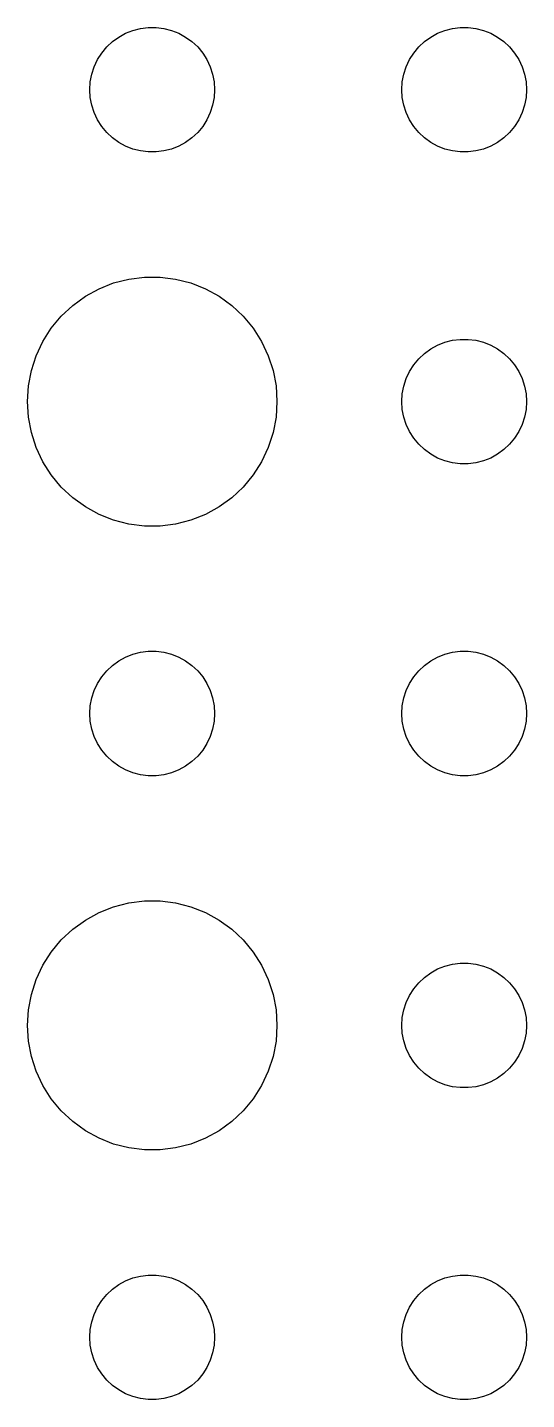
# Model space of a CAD drawing. Header units: metres. Extents: x -142 to 142, y -142 to 142.
# Drawn here: x -3 to 9, y -69 to -36 of the extents above; entities that cross this region are included whole.
import ezdxf

# ---------------------------------------------------------------- set-up
doc = ezdxf.new("R2010")
doc.units = ezdxf.units.M

msp = doc.modelspace()

# ---------------------------------------------------------------- linework, layer by layer
for p, q in [((-0.95613, -36.3442), (-0.80373, -36.2335)), ((-0.80373, -36.2335), (-0.63866, -36.1428)), ((-0.63866, -36.1428), (-0.46352, -36.0734)), ((-0.46352, -36.0734), (-0.28107, -36.0266)), ((-0.28107, -36.0266), (-0.09418, -36.003)), ((-0.09418, -36.003), (0.09418, -36.003)), ((0.09418, -36.003), (0.28107, -36.0266)), ((0.28107, -36.0266), (0.46352, -36.0734)), ((0.46352, -36.0734), (0.63866, -36.1428)), ((0.63866, -36.1428), (0.80373, -36.2335)), ((0.80373, -36.2335), (0.95613, -36.3442)), ((6.54385, -36.3442), (6.69626, -36.2335)), ((6.69626, -36.2335), (6.86133, -36.1428)), ((6.86133, -36.1428), (7.03647, -36.0734)), ((7.03647, -36.0734), (7.21892, -36.0266)), ((7.21892, -36.0266), (7.40581, -36.003)), ((7.40581, -36.003), (7.59418, -36.003)), ((7.59418, -36.003), (7.78107, -36.0266)), ((7.78107, -36.0266), (7.96352, -36.0734)), ((7.96352, -36.0734), (8.13866, -36.1428)), ((8.13866, -36.1428), (8.30373, -36.2335)), ((8.30373, -36.2335), (8.45613, -36.3442)), ((-1.31445, -36.7774), (-1.21352, -36.6183)), ((-1.21352, -36.6183), (-1.09344, -36.4732)), ((-1.09344, -36.4732), (-0.95613, -36.3442)), ((0.95613, -36.3442), (1.09344, -36.4732)), ((1.09344, -36.4732), (1.21352, -36.6183)), ((1.21352, -36.6183), (1.31445, -36.7774)), ((6.18553, -36.7774), (6.28647, -36.6183)), ((6.28647, -36.6183), (6.40654, -36.4732)), ((6.40654, -36.4732), (6.54385, -36.3442)), ((8.45613, -36.3442), (8.59344, -36.4732)), ((8.59344, -36.4732), (8.71352, -36.6183)), ((8.71352, -36.6183), (8.81445, -36.7774)), ((-1.45287, -37.127), (-1.39465, -36.9478)), ((-1.39465, -36.9478), (-1.31445, -36.7774)), ((1.31445, -36.7774), (1.39465, -36.9478)), ((1.39465, -36.9478), (1.45287, -37.127)), ((6.04712, -37.127), (6.10533, -36.9478)), ((6.10533, -36.9478), (6.18553, -36.7774)), ((8.81445, -36.7774), (8.89465, -36.9478)), ((8.89465, -36.9478), (8.95287, -37.127)), ((-1.48816, -37.312), (-1.45287, -37.127)), ((1.45287, -37.127), (1.48816, -37.312)), ((6.01183, -37.312), (6.04712, -37.127)), ((8.95287, -37.127), (8.98816, -37.312)), ((-1.5, -37.5), (-1.48816, -37.312)), ((-1.48816, -37.688), (-1.5, -37.5)), ((1.48816, -37.312), (1.5, -37.5)), ((1.5, -37.5), (1.48816, -37.688)), ((6, -37.5), (6.01183, -37.312)), ((6.01183, -37.688), (6, -37.5)), ((8.98816, -37.312), (9, -37.5)), ((9, -37.5), (8.98816, -37.688)), ((-1.45287, -37.873), (-1.48816, -37.688)), ((-1.39465, -38.0522), (-1.45287, -37.873)), ((1.45287, -37.873), (1.39465, -38.0522)), ((1.48816, -37.688), (1.45287, -37.873)), ((6.04712, -37.873), (6.01183, -37.688)), ((6.10533, -38.0522), (6.04712, -37.873)), ((8.95287, -37.873), (8.89465, -38.0522)), ((8.98816, -37.688), (8.95287, -37.873)), ((-1.31445, -38.2226), (-1.39465, -38.0522)), ((-1.21352, -38.3817), (-1.31445, -38.2226)), ((1.31445, -38.2226), (1.21352, -38.3817)), ((1.39465, -38.0522), (1.31445, -38.2226)), ((6.18553, -38.2226), (6.10533, -38.0522)), ((6.28647, -38.3817), (6.18553, -38.2226)), ((8.81445, -38.2226), (8.71352, -38.3817)), ((8.89465, -38.0522), (8.81445, -38.2226)), ((-1.09344, -38.5268), (-1.21352, -38.3817)), ((-0.95613, -38.6558), (-1.09344, -38.5268)), ((1.09344, -38.5268), (0.95613, -38.6558)), ((1.21352, -38.3817), (1.09344, -38.5268)), ((6.40654, -38.5268), (6.28647, -38.3817)), ((6.54385, -38.6558), (6.40654, -38.5268)), ((8.59344, -38.5268), (8.45613, -38.6558)), ((8.71352, -38.3817), (8.59344, -38.5268)), ((-0.80373, -38.7665), (-0.95613, -38.6558)), ((-0.63866, -38.8572), (-0.80373, -38.7665)), ((-0.46352, -38.9266), (-0.63866, -38.8572)), ((-0.28107, -38.9734), (-0.46352, -38.9266)), ((0.46352, -38.9266), (0.28107, -38.9734)), ((0.63866, -38.8572), (0.46352, -38.9266)), ((0.80373, -38.7665), (0.63866, -38.8572)), ((0.95613, -38.6558), (0.80373, -38.7665)), ((6.69626, -38.7665), (6.54385, -38.6558)), ((6.86133, -38.8572), (6.69626, -38.7665)), ((7.03647, -38.9266), (6.86133, -38.8572)), ((7.21892, -38.9734), (7.03647, -38.9266)), ((7.96352, -38.9266), (7.78107, -38.9734)), ((8.13866, -38.8572), (7.96352, -38.9266)), ((8.30373, -38.7665), (8.13866, -38.8572)), ((8.45613, -38.6558), (8.30373, -38.7665)), ((-0.09418, -38.997), (-0.28107, -38.9734)), ((0.09418, -38.997), (-0.09418, -38.997)), ((0.28107, -38.9734), (0.09418, -38.997)), ((7.40581, -38.997), (7.21892, -38.9734)), ((7.59418, -38.997), (7.40581, -38.997)), ((7.78107, -38.9734), (7.59418, -38.997)), ((-1.27733, -42.2855), (-0.92705, -42.1468)), ((-0.92705, -42.1468), (-0.56213, -42.0531)), ((-0.56213, -42.0531), (-0.18837, -42.0059)), ((-0.18837, -42.0059), (0.18837, -42.0059)), ((0.18837, -42.0059), (0.56213, -42.0531)), ((0.56213, -42.0531), (0.92705, -42.1468)), ((0.92705, -42.1468), (1.27733, -42.2855)), ((-1.91226, -42.6885), (-1.60747, -42.467)), ((-1.60747, -42.467), (-1.27733, -42.2855)), ((1.27733, -42.2855), (1.60747, -42.467)), ((1.60747, -42.467), (1.91226, -42.6885)), ((-2.1869, -42.9464), (-1.91226, -42.6885)), ((1.91226, -42.6885), (2.1869, -42.9464)), ((-2.42705, -43.2366), (-2.1869, -42.9464)), ((2.1869, -42.9464), (2.42705, -43.2366)), ((-2.62891, -43.5547), (-2.42705, -43.2366)), ((2.42705, -43.2366), (2.62891, -43.5547)), ((7.03647, -43.5734), (7.21892, -43.5266)), ((7.21892, -43.5266), (7.40581, -43.503)), ((7.40581, -43.503), (7.59418, -43.503)), ((7.59418, -43.503), (7.78107, -43.5266)), ((7.78107, -43.5266), (7.96352, -43.5734)), ((-2.78932, -43.8956), (-2.62891, -43.5547)), ((2.62891, -43.5547), (2.78932, -43.8956)), ((6.40654, -43.9732), (6.54385, -43.8442)), ((6.54385, -43.8442), (6.69626, -43.7335)), ((6.69626, -43.7335), (6.86133, -43.6428)), ((6.86133, -43.6428), (7.03647, -43.5734)), ((7.96352, -43.5734), (8.13866, -43.6428)), ((8.13866, -43.6428), (8.30373, -43.7335)), ((8.30373, -43.7335), (8.45613, -43.8442)), ((8.45613, -43.8442), (8.59344, -43.9732)), ((-2.90575, -44.2539), (-2.78932, -43.8956)), ((2.78932, -43.8956), (2.90575, -44.2539)), ((6.18553, -44.2774), (6.28647, -44.1183)), ((6.28647, -44.1183), (6.40654, -43.9732)), ((8.59344, -43.9732), (8.71352, -44.1183)), ((8.71352, -44.1183), (8.81445, -44.2774)), ((-2.97633, -44.624), (-2.90575, -44.2539)), ((2.90575, -44.2539), (2.97633, -44.624)), ((6.04712, -44.627), (6.10533, -44.4478)), ((6.10533, -44.4478), (6.18553, -44.2774)), ((8.81445, -44.2774), (8.89465, -44.4478)), ((8.89465, -44.4478), (8.95287, -44.627)), ((-3, -45), (-2.97633, -44.624)), ((2.97633, -44.624), (3, -45)), ((6, -45), (6.01183, -44.812)), ((6.01183, -44.812), (6.04712, -44.627)), ((8.95287, -44.627), (8.98816, -44.812)), ((8.98816, -44.812), (9, -45)), ((-2.97633, -45.376), (-3, -45)), ((3, -45), (2.97633, -45.376)), ((6.01183, -45.188), (6, -45)), ((6.04712, -45.373), (6.01183, -45.188)), ((8.98816, -45.188), (8.95287, -45.373)), ((9, -45), (8.98816, -45.188)), ((-2.90575, -45.7461), (-2.97633, -45.376)), ((2.97633, -45.376), (2.90575, -45.7461)), ((6.10533, -45.5522), (6.04712, -45.373)), ((8.95287, -45.373), (8.89465, -45.5522)), ((-2.78932, -46.1044), (-2.90575, -45.7461)), ((2.90575, -45.7461), (2.78932, -46.1044)), ((6.18553, -45.7226), (6.10533, -45.5522)), ((6.28647, -45.8817), (6.18553, -45.7226)), ((8.81445, -45.7226), (8.71352, -45.8817)), ((8.89465, -45.5522), (8.81445, -45.7226)), ((-2.62891, -46.4453), (-2.78932, -46.1044)), ((2.78932, -46.1044), (2.62891, -46.4453)), ((6.40654, -46.0268), (6.28647, -45.8817)), ((6.54385, -46.1558), (6.40654, -46.0268)), ((6.69626, -46.2665), (6.54385, -46.1558)), ((8.45613, -46.1558), (8.30373, -46.2665)), ((8.59344, -46.0268), (8.45613, -46.1558)), ((8.71352, -45.8817), (8.59344, -46.0268)), ((-2.42705, -46.7634), (-2.62891, -46.4453)), ((2.62891, -46.4453), (2.42705, -46.7634)), ((6.86133, -46.3572), (6.69626, -46.2665)), ((7.03647, -46.4266), (6.86133, -46.3572)), ((7.21892, -46.4734), (7.03647, -46.4266)), ((7.40581, -46.497), (7.21892, -46.4734)), ((7.59418, -46.497), (7.40581, -46.497)), ((7.78107, -46.4734), (7.59418, -46.497)), ((7.96352, -46.4266), (7.78107, -46.4734)), ((8.13866, -46.3572), (7.96352, -46.4266)), ((8.30373, -46.2665), (8.13866, -46.3572)), ((-2.1869, -47.0536), (-2.42705, -46.7634)), ((2.42705, -46.7634), (2.1869, -47.0536)), ((-1.91226, -47.3115), (-2.1869, -47.0536)), ((2.1869, -47.0536), (1.91226, -47.3115)), ((-1.60747, -47.533), (-1.91226, -47.3115)), ((1.91226, -47.3115), (1.60747, -47.533)), ((-1.27733, -47.7145), (-1.60747, -47.533)), ((-0.92705, -47.8532), (-1.27733, -47.7145)), ((1.27733, -47.7145), (0.92705, -47.8532)), ((1.60747, -47.533), (1.27733, -47.7145)), ((-0.56213, -47.9469), (-0.92705, -47.8532)), ((-0.18837, -47.9941), (-0.56213, -47.9469)), ((0.18837, -47.9941), (-0.18837, -47.9941)), ((0.56213, -47.9469), (0.18837, -47.9941)), ((0.92705, -47.8532), (0.56213, -47.9469)), ((-0.63866, -51.1428), (-0.46352, -51.0734)), ((-0.46352, -51.0734), (-0.28107, -51.0266)), ((-0.28107, -51.0266), (-0.09418, -51.003)), ((-0.09418, -51.003), (0.09418, -51.003)), ((0.09418, -51.003), (0.28107, -51.0266)), ((0.28107, -51.0266), (0.46352, -51.0734)), ((0.46352, -51.0734), (0.63866, -51.1428)), ((6.86133, -51.1428), (7.03647, -51.0734)), ((7.03647, -51.0734), (7.21892, -51.0266)), ((7.21892, -51.0266), (7.40581, -51.003)), ((7.40581, -51.003), (7.59418, -51.003)), ((7.59418, -51.003), (7.78107, -51.0266)), ((7.78107, -51.0266), (7.96352, -51.0734)), ((7.96352, -51.0734), (8.13866, -51.1428)), ((-1.09344, -51.4732), (-0.95613, -51.3442)), ((-0.95613, -51.3442), (-0.80373, -51.2335)), ((-0.80373, -51.2335), (-0.63866, -51.1428)), ((0.63866, -51.1428), (0.80373, -51.2335)), ((0.80373, -51.2335), (0.95613, -51.3442)), ((0.95613, -51.3442), (1.09344, -51.4732)), ((6.40654, -51.4732), (6.54385, -51.3442)), ((6.54385, -51.3442), (6.69626, -51.2335)), ((6.69626, -51.2335), (6.86133, -51.1428)), ((8.13866, -51.1428), (8.30373, -51.2335)), ((8.30373, -51.2335), (8.45613, -51.3442)), ((8.45613, -51.3442), (8.59344, -51.4732)), ((-1.39465, -51.9478), (-1.31445, -51.7774)), ((-1.31445, -51.7774), (-1.21352, -51.6183)), ((-1.21352, -51.6183), (-1.09344, -51.4732)), ((1.09344, -51.4732), (1.21352, -51.6183)), ((1.21352, -51.6183), (1.31445, -51.7774)), ((1.31445, -51.7774), (1.39465, -51.9478)), ((6.10533, -51.9478), (6.18553, -51.7774)), ((6.18553, -51.7774), (6.28647, -51.6183)), ((6.28647, -51.6183), (6.40654, -51.4732)), ((8.59344, -51.4732), (8.71352, -51.6183)), ((8.71352, -51.6183), (8.81445, -51.7774)), ((8.81445, -51.7774), (8.89465, -51.9478)), ((-1.48816, -52.312), (-1.45287, -52.127)), ((-1.45287, -52.127), (-1.39465, -51.9478)), ((1.39465, -51.9478), (1.45287, -52.127)), ((1.45287, -52.127), (1.48816, -52.312)), ((6.01183, -52.312), (6.04712, -52.127)), ((6.04712, -52.127), (6.10533, -51.9478)), ((8.89465, -51.9478), (8.95287, -52.127)), ((8.95287, -52.127), (8.98816, -52.312)), ((-1.5, -52.5), (-1.48816, -52.312)), ((1.48816, -52.312), (1.5, -52.5)), ((6, -52.5), (6.01183, -52.312)), ((8.98816, -52.312), (9, -52.5)), ((-1.48816, -52.688), (-1.5, -52.5)), ((-1.45287, -52.873), (-1.48816, -52.688)), ((1.48816, -52.688), (1.45287, -52.873)), ((1.5, -52.5), (1.48816, -52.688)), ((6.01183, -52.688), (6, -52.5)), ((6.04712, -52.873), (6.01183, -52.688)), ((8.98816, -52.688), (8.95287, -52.873)), ((9, -52.5), (8.98816, -52.688)), ((-1.39465, -53.0522), (-1.45287, -52.873)), ((-1.31445, -53.2226), (-1.39465, -53.0522)), ((1.39465, -53.0522), (1.31445, -53.2226)), ((1.45287, -52.873), (1.39465, -53.0522)), ((6.10533, -53.0522), (6.04712, -52.873)), ((6.18553, -53.2226), (6.10533, -53.0522)), ((8.89465, -53.0522), (8.81445, -53.2226)), ((8.95287, -52.873), (8.89465, -53.0522)), ((-1.21352, -53.3817), (-1.31445, -53.2226)), ((-1.09344, -53.5268), (-1.21352, -53.3817)), ((1.21352, -53.3817), (1.09344, -53.5268)), ((1.31445, -53.2226), (1.21352, -53.3817)), ((6.28647, -53.3817), (6.18553, -53.2226)), ((6.40654, -53.5268), (6.28647, -53.3817)), ((8.71352, -53.3817), (8.59344, -53.5268)), ((8.81445, -53.2226), (8.71352, -53.3817)), ((-0.95613, -53.6558), (-1.09344, -53.5268)), ((-0.80373, -53.7665), (-0.95613, -53.6558)), ((-0.63866, -53.8572), (-0.80373, -53.7665)), ((0.80373, -53.7665), (0.63866, -53.8572)), ((0.95613, -53.6558), (0.80373, -53.7665)), ((1.09344, -53.5268), (0.95613, -53.6558)), ((6.54385, -53.6558), (6.40654, -53.5268)), ((6.69626, -53.7665), (6.54385, -53.6558)), ((6.86133, -53.8572), (6.69626, -53.7665)), ((8.30373, -53.7665), (8.13866, -53.8572)), ((8.45613, -53.6558), (8.30373, -53.7665)), ((8.59344, -53.5268), (8.45613, -53.6558)), ((-0.46352, -53.9266), (-0.63866, -53.8572)), ((-0.28107, -53.9734), (-0.46352, -53.9266)), ((-0.09418, -53.997), (-0.28107, -53.9734)), ((0.09418, -53.997), (-0.09418, -53.997)), ((0.28107, -53.9734), (0.09418, -53.997)), ((0.46352, -53.9266), (0.28107, -53.9734)), ((0.63866, -53.8572), (0.46352, -53.9266)), ((7.03647, -53.9266), (6.86133, -53.8572)), ((7.21892, -53.9734), (7.03647, -53.9266)), ((7.40581, -53.997), (7.21892, -53.9734)), ((7.59418, -53.997), (7.40581, -53.997)), ((7.78107, -53.9734), (7.59418, -53.997)), ((7.96352, -53.9266), (7.78107, -53.9734)), ((8.13866, -53.8572), (7.96352, -53.9266)), ((-0.92705, -57.1468), (-0.56213, -57.0531)), ((-0.56213, -57.0531), (-0.18837, -57.0059)), ((-0.18837, -57.0059), (0.18837, -57.0059)), ((0.18837, -57.0059), (0.56213, -57.0531)), ((0.56213, -57.0531), (0.92705, -57.1468)), ((-1.60747, -57.467), (-1.27733, -57.2855)), ((-1.27733, -57.2855), (-0.92705, -57.1468)), ((0.92705, -57.1468), (1.27733, -57.2855)), ((1.27733, -57.2855), (1.60747, -57.467)), ((-2.1869, -57.9464), (-1.91226, -57.6885)), ((-1.91226, -57.6885), (-1.60747, -57.467)), ((1.60747, -57.467), (1.91226, -57.6885)), ((1.91226, -57.6885), (2.1869, -57.9464)), ((-2.42705, -58.2366), (-2.1869, -57.9464)), ((2.1869, -57.9464), (2.42705, -58.2366)), ((-2.62891, -58.5547), (-2.42705, -58.2366)), ((2.42705, -58.2366), (2.62891, -58.5547)), ((-2.78932, -58.8956), (-2.62891, -58.5547)), ((2.62891, -58.5547), (2.78932, -58.8956)), ((6.69626, -58.7335), (6.86133, -58.6428)), ((6.86133, -58.6428), (7.03647, -58.5734)), ((7.03647, -58.5734), (7.21892, -58.5266)), ((7.21892, -58.5266), (7.40581, -58.503)), ((7.40581, -58.503), (7.59418, -58.503)), ((7.59418, -58.503), (7.78107, -58.5266)), ((7.78107, -58.5266), (7.96352, -58.5734)), ((7.96352, -58.5734), (8.13866, -58.6428)), ((8.13866, -58.6428), (8.30373, -58.7335)), ((-2.90575, -59.2539), (-2.78932, -58.8956)), ((2.78932, -58.8956), (2.90575, -59.2539)), ((6.28647, -59.1183), (6.40654, -58.9732)), ((6.40654, -58.9732), (6.54385, -58.8442)), ((6.54385, -58.8442), (6.69626, -58.7335)), ((8.30373, -58.7335), (8.45613, -58.8442)), ((8.45613, -58.8442), (8.59344, -58.9732)), ((8.59344, -58.9732), (8.71352, -59.1183)), ((-2.97633, -59.624), (-2.90575, -59.2539)), ((2.90575, -59.2539), (2.97633, -59.624)), ((6.10533, -59.4478), (6.18553, -59.2774)), ((6.18553, -59.2774), (6.28647, -59.1183)), ((8.71352, -59.1183), (8.81445, -59.2774)), ((8.81445, -59.2774), (8.89465, -59.4478)), ((-3, -60), (-2.97633, -59.624)), ((2.97633, -59.624), (3, -60)), ((6.01183, -59.812), (6.04712, -59.627)), ((6.04712, -59.627), (6.10533, -59.4478)), ((8.89465, -59.4478), (8.95287, -59.627)), ((8.95287, -59.627), (8.98816, -59.812)), ((-2.97633, -60.376), (-3, -60)), ((3, -60), (2.97633, -60.376)), ((6, -60), (6.01183, -59.812)), ((6.01183, -60.188), (6, -60)), ((8.98816, -59.812), (9, -60)), ((9, -60), (8.98816, -60.188)), ((-2.90575, -60.7461), (-2.97633, -60.376)), ((2.97633, -60.376), (2.90575, -60.7461)), ((6.04712, -60.373), (6.01183, -60.188)), ((6.10533, -60.5522), (6.04712, -60.373)), ((8.95287, -60.373), (8.89465, -60.5522)), ((8.98816, -60.188), (8.95287, -60.373)), ((6.18553, -60.7226), (6.10533, -60.5522)), ((8.89465, -60.5522), (8.81445, -60.7226)), ((-2.78932, -61.1044), (-2.90575, -60.7461)), ((2.90575, -60.7461), (2.78932, -61.1044)), ((6.28647, -60.8817), (6.18553, -60.7226)), ((6.40654, -61.0268), (6.28647, -60.8817)), ((6.54385, -61.1558), (6.40654, -61.0268)), ((8.59344, -61.0268), (8.45613, -61.1558)), ((8.71352, -60.8817), (8.59344, -61.0268)), ((8.81445, -60.7226), (8.71352, -60.8817)), ((-2.62891, -61.4453), (-2.78932, -61.1044)), ((2.78932, -61.1044), (2.62891, -61.4453)), ((6.69626, -61.2665), (6.54385, -61.1558)), ((6.86133, -61.3572), (6.69626, -61.2665)), ((7.03647, -61.4266), (6.86133, -61.3572)), ((8.13866, -61.3572), (7.96352, -61.4266)), ((8.30373, -61.2665), (8.13866, -61.3572)), ((8.45613, -61.1558), (8.30373, -61.2665)), ((-2.42705, -61.7634), (-2.62891, -61.4453)), ((2.62891, -61.4453), (2.42705, -61.7634)), ((7.21892, -61.4734), (7.03647, -61.4266)), ((7.40581, -61.497), (7.21892, -61.4734)), ((7.59418, -61.497), (7.40581, -61.497)), ((7.78107, -61.4734), (7.59418, -61.497)), ((7.96352, -61.4266), (7.78107, -61.4734)), ((-2.1869, -62.0536), (-2.42705, -61.7634)), ((2.42705, -61.7634), (2.1869, -62.0536)), ((-1.91226, -62.3115), (-2.1869, -62.0536)), ((-1.60747, -62.533), (-1.91226, -62.3115)), ((1.91226, -62.3115), (1.60747, -62.533)), ((2.1869, -62.0536), (1.91226, -62.3115)), ((-1.27733, -62.7145), (-1.60747, -62.533)), ((1.60747, -62.533), (1.27733, -62.7145)), ((-0.92705, -62.8532), (-1.27733, -62.7145)), ((-0.56213, -62.9469), (-0.92705, -62.8532)), ((-0.18837, -62.9941), (-0.56213, -62.9469)), ((0.18837, -62.9941), (-0.18837, -62.9941)), ((0.56213, -62.9469), (0.18837, -62.9941)), ((0.92705, -62.8532), (0.56213, -62.9469)), ((1.27733, -62.7145), (0.92705, -62.8532)), ((-0.95613, -66.3442), (-0.80373, -66.2335)), ((-0.80373, -66.2335), (-0.63866, -66.1428)), ((-0.63866, -66.1428), (-0.46352, -66.0734)), ((-0.46352, -66.0734), (-0.28107, -66.0266)), ((-0.28107, -66.0266), (-0.09418, -66.003)), ((-0.09418, -66.003), (0.09418, -66.003)), ((0.09418, -66.003), (0.28107, -66.0266)), ((0.28107, -66.0266), (0.46352, -66.0734)), ((0.46352, -66.0734), (0.63866, -66.1428)), ((0.63866, -66.1428), (0.80373, -66.2335)), ((0.80373, -66.2335), (0.95613, -66.3442)), ((6.54385, -66.3442), (6.69626, -66.2335)), ((6.69626, -66.2335), (6.86133, -66.1428)), ((6.86133, -66.1428), (7.03647, -66.0734)), ((7.03647, -66.0734), (7.21892, -66.0266)), ((7.21892, -66.0266), (7.40581, -66.003)), ((7.40581, -66.003), (7.59418, -66.003)), ((7.59418, -66.003), (7.78107, -66.0266)), ((7.78107, -66.0266), (7.96352, -66.0734)), ((7.96352, -66.0734), (8.13866, -66.1428)), ((8.13866, -66.1428), (8.30373, -66.2335)), ((8.30373, -66.2335), (8.45613, -66.3442)), ((-1.31445, -66.7774), (-1.21352, -66.6183)), ((-1.21352, -66.6183), (-1.09344, -66.4732)), ((-1.09344, -66.4732), (-0.95613, -66.3442)), ((0.95613, -66.3442), (1.09344, -66.4732)), ((1.09344, -66.4732), (1.21352, -66.6183)), ((1.21352, -66.6183), (1.31445, -66.7774)), ((6.18553, -66.7774), (6.28647, -66.6183)), ((6.28647, -66.6183), (6.40654, -66.4732)), ((6.40654, -66.4732), (6.54385, -66.3442)), ((8.45613, -66.3442), (8.59344, -66.4732)), ((8.59344, -66.4732), (8.71352, -66.6183)), ((8.71352, -66.6183), (8.81445, -66.7774)), ((-1.45287, -67.127), (-1.39465, -66.9478)), ((-1.39465, -66.9478), (-1.31445, -66.7774)), ((1.31445, -66.7774), (1.39465, -66.9478)), ((1.39465, -66.9478), (1.45287, -67.127)), ((6.04712, -67.127), (6.10533, -66.9478)), ((6.10533, -66.9478), (6.18553, -66.7774)), ((8.81445, -66.7774), (8.89465, -66.9478)), ((8.89465, -66.9478), (8.95287, -67.127)), ((-1.48816, -67.312), (-1.45287, -67.127)), ((1.45287, -67.127), (1.48816, -67.312)), ((6.01183, -67.312), (6.04712, -67.127)), ((8.95287, -67.127), (8.98816, -67.312)), ((-1.5, -67.5), (-1.48816, -67.312)), ((-1.48816, -67.688), (-1.5, -67.5)), ((1.48816, -67.312), (1.5, -67.5)), ((1.5, -67.5), (1.48816, -67.688)), ((6, -67.5), (6.01183, -67.312)), ((6.01183, -67.688), (6, -67.5)), ((8.98816, -67.312), (9, -67.5)), ((9, -67.5), (8.98816, -67.688)), ((-1.45287, -67.873), (-1.48816, -67.688)), ((-1.39465, -68.0522), (-1.45287, -67.873)), ((1.45287, -67.873), (1.39465, -68.0522)), ((1.48816, -67.688), (1.45287, -67.873)), ((6.04712, -67.873), (6.01183, -67.688)), ((6.10533, -68.0522), (6.04712, -67.873)), ((8.95287, -67.873), (8.89465, -68.0522)), ((8.98816, -67.688), (8.95287, -67.873)), ((-1.31445, -68.2226), (-1.39465, -68.0522)), ((-1.21352, -68.3817), (-1.31445, -68.2226)), ((1.31445, -68.2226), (1.21352, -68.3817)), ((1.39465, -68.0522), (1.31445, -68.2226)), ((6.18553, -68.2226), (6.10533, -68.0522)), ((6.28647, -68.3817), (6.18553, -68.2226)), ((8.81445, -68.2226), (8.71352, -68.3817)), ((8.89465, -68.0522), (8.81445, -68.2226)), ((-1.09344, -68.5268), (-1.21352, -68.3817)), ((-0.95613, -68.6558), (-1.09344, -68.5268)), ((1.09344, -68.5268), (0.95613, -68.6558)), ((1.21352, -68.3817), (1.09344, -68.5268)), ((6.40654, -68.5268), (6.28647, -68.3817)), ((6.54385, -68.6558), (6.40654, -68.5268)), ((8.59344, -68.5268), (8.45613, -68.6558)), ((8.71352, -68.3817), (8.59344, -68.5268)), ((-0.80373, -68.7665), (-0.95613, -68.6558)), ((-0.63866, -68.8572), (-0.80373, -68.7665)), ((-0.46352, -68.9266), (-0.63866, -68.8572)), ((-0.28107, -68.9734), (-0.46352, -68.9266)), ((0.46352, -68.9266), (0.28107, -68.9734)), ((0.63866, -68.8572), (0.46352, -68.9266)), ((0.80373, -68.7665), (0.63866, -68.8572)), ((0.95613, -68.6558), (0.80373, -68.7665)), ((6.69626, -68.7665), (6.54385, -68.6558)), ((6.86133, -68.8572), (6.69626, -68.7665)), ((7.03647, -68.9266), (6.86133, -68.8572)), ((7.21892, -68.9734), (7.03647, -68.9266)), ((7.96352, -68.9266), (7.78107, -68.9734)), ((8.13866, -68.8572), (7.96352, -68.9266)), ((8.30373, -68.7665), (8.13866, -68.8572)), ((8.45613, -68.6558), (8.30373, -68.7665)), ((-0.09418, -68.997), (-0.28107, -68.9734)), ((0.09418, -68.997), (-0.09418, -68.997)), ((0.28107, -68.9734), (0.09418, -68.997)), ((7.40581, -68.997), (7.21892, -68.9734)), ((7.59418, -68.997), (7.40581, -68.997)), ((7.78107, -68.9734), (7.59418, -68.997))]:
    msp.add_line(p, q)

doc.saveas('drawing.dxf')
